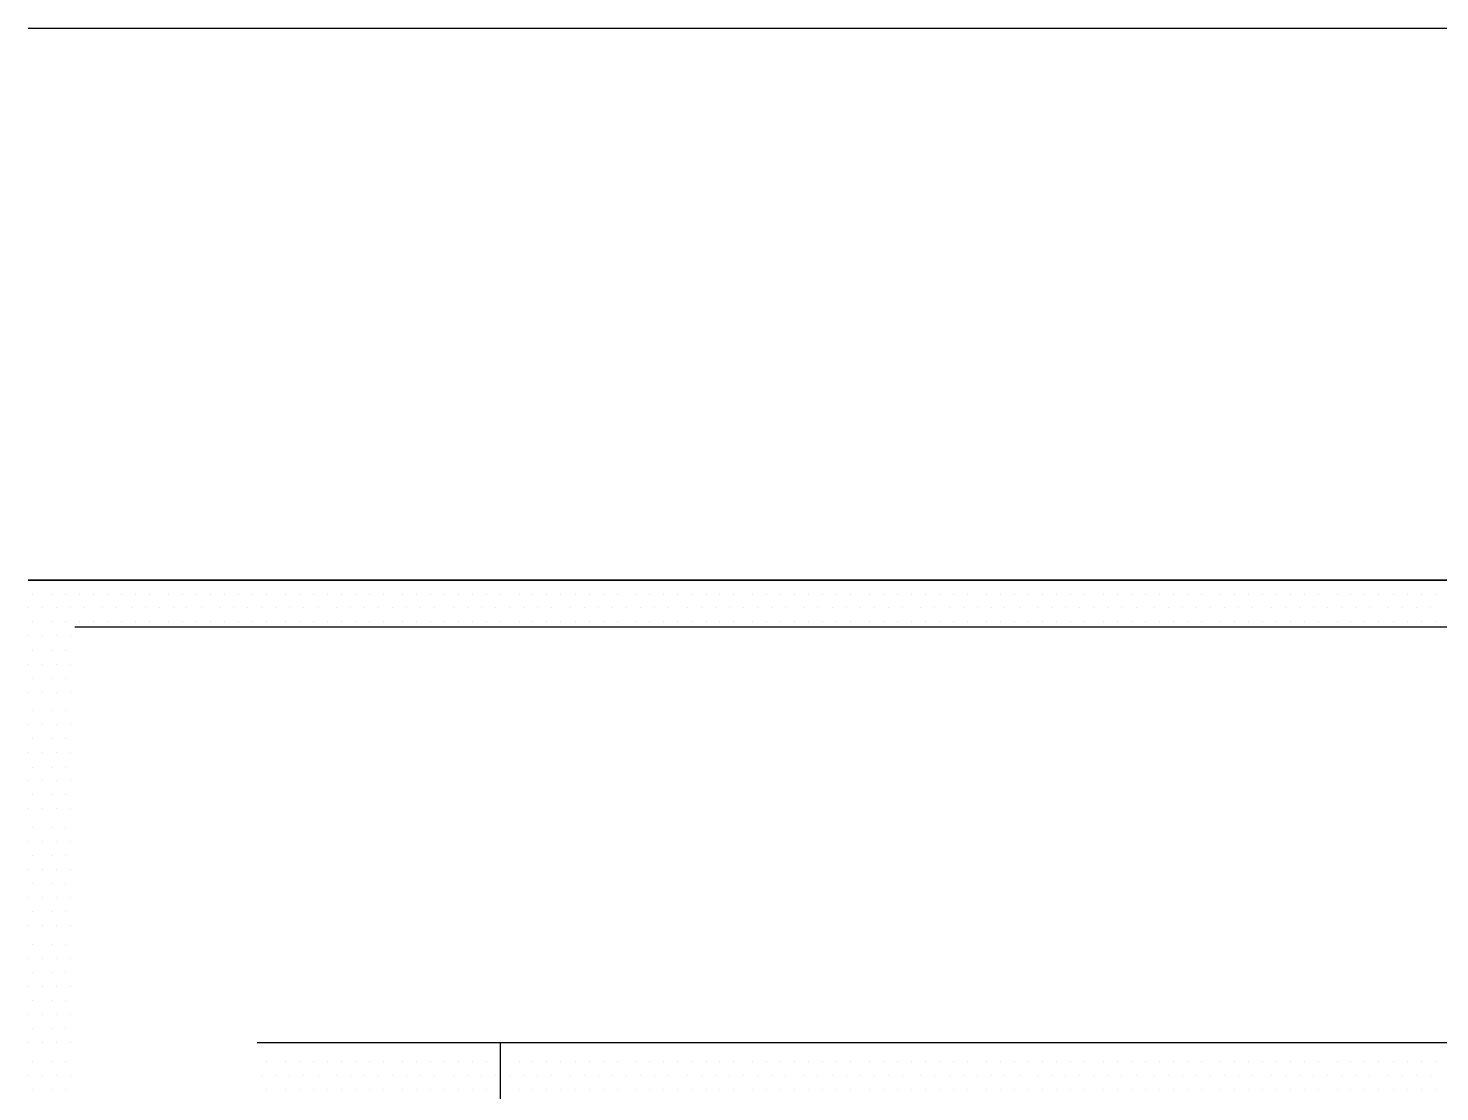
# Model space of a CAD drawing. Header units: metres. Extents: x 17 to 1264, y 17 to 859.
# Drawn here: x 123.98 to 167.47, y 738.93 to 771.7 of the extents above; entities that cross this region are included whole.
import ezdxf

# ---------------------------------------------------------------- set-up
doc = ezdxf.new("R2010")
doc.units = ezdxf.units.M
for name, color, linetype in [('LINES', 7, 'Continuous'), ('POLYLINES', 4, 'Continuous'), ('RECTS', 7, 'Continuous')]:
    doc.layers.add(name, color=color, linetype=linetype)

msp = doc.modelspace()

# ---------------------------------------------------------------- linework, layer by layer
at = {"layer": 'LINES'}
for p, q in [((124.12, 754.27), (124.12, 754.27)), ((124.7, 754.27), (124.7, 754.27)), ((125.13, 754.27), (125.13, 754.27)), ((125.56, 754.27), (125.56, 754.27)), ((125.99, 754.27), (125.99, 754.27)), ((126.43, 754.27), (126.43, 754.27)), ((126.86, 754.27), (126.86, 754.27)), ((127.29, 754.27), (127.29, 754.27)), ((127.72, 754.27), (127.72, 754.27)), ((128.3, 754.27), (128.3, 754.27)), ((128.73, 754.27), (128.73, 754.27)), ((129.16, 754.27), (129.16, 754.27)), ((129.59, 754.27), (129.59, 754.27)), ((130.03, 754.27), (130.03, 754.27)), ((130.46, 754.27), (130.46, 754.27)), ((130.89, 754.27), (130.89, 754.27)), ((131.32, 754.27), (131.32, 754.27)), ((131.9, 754.27), (131.9, 754.27)), ((132.33, 754.27), (132.33, 754.27)), ((132.76, 754.27), (132.76, 754.27)), ((133.19, 754.27), (133.19, 754.27)), ((133.63, 754.27), (133.63, 754.27)), ((134.06, 754.27), (134.06, 754.27)), ((134.49, 754.27), (134.49, 754.27)), ((134.92, 754.27), (134.92, 754.27)), ((135.5, 754.27), (135.5, 754.27)), ((135.93, 754.27), (135.93, 754.27)), ((136.36, 754.27), (136.36, 754.27)), ((136.79, 754.27), (136.79, 754.27)), ((137.23, 754.27), (137.23, 754.27)), ((137.66, 754.27), (137.66, 754.27)), ((138.09, 754.27), (138.09, 754.27)), ((138.52, 754.27), (138.52, 754.27)), ((139.1, 754.27), (139.1, 754.27)), ((139.53, 754.27), (139.53, 754.27)), ((139.96, 754.27), (139.96, 754.27)), ((140.39, 754.27), (140.39, 754.27)), ((140.83, 754.27), (140.83, 754.27)), ((141.26, 754.27), (141.26, 754.27)), ((141.69, 754.27), (141.69, 754.27)), ((142.12, 754.27), (142.12, 754.27)), ((142.7, 754.27), (142.7, 754.27)), ((143.13, 754.27), (143.13, 754.27)), ((143.56, 754.27), (143.56, 754.27)), ((143.99, 754.27), (143.99, 754.27)), ((144.43, 754.27), (144.43, 754.27)), ((144.86, 754.27), (144.86, 754.27)), ((145.29, 754.27), (145.29, 754.27)), ((145.72, 754.27), (145.72, 754.27)), ((146.3, 754.27), (146.3, 754.27)), ((146.73, 754.27), (146.73, 754.27)), ((147.16, 754.27), (147.16, 754.27)), ((147.59, 754.27), (147.59, 754.27)), ((148.03, 754.27), (148.03, 754.27)), ((148.46, 754.27), (148.46, 754.27)), ((148.89, 754.27), (148.89, 754.27)), ((149.32, 754.27), (149.32, 754.27)), ((149.9, 754.27), (149.9, 754.27)), ((150.33, 754.27), (150.33, 754.27)), ((150.76, 754.27), (150.76, 754.27)), ((151.19, 754.27), (151.19, 754.27)), ((151.63, 754.27), (151.63, 754.27)), ((152.06, 754.27), (152.06, 754.27)), ((152.49, 754.27), (152.49, 754.27)), ((152.92, 754.27), (152.92, 754.27)), ((153.5, 754.27), (153.5, 754.27)), ((153.93, 754.27), (153.93, 754.27)), ((154.36, 754.27), (154.36, 754.27)), ((154.79, 754.27), (154.79, 754.27)), ((155.23, 754.27), (155.23, 754.27)), ((155.66, 754.27), (155.66, 754.27)), ((156.09, 754.27), (156.09, 754.27)), ((156.52, 754.27), (156.52, 754.27)), ((157.1, 754.27), (157.1, 754.27)), ((157.53, 754.27), (157.53, 754.27)), ((157.96, 754.27), (157.96, 754.27)), ((158.39, 754.27), (158.39, 754.27)), ((158.83, 754.27), (158.83, 754.27)), ((159.26, 754.27), (159.26, 754.27)), ((159.69, 754.27), (159.69, 754.27)), ((160.12, 754.27), (160.12, 754.27)), ((160.7, 754.27), (160.7, 754.27)), ((161.13, 754.27), (161.13, 754.27)), ((161.56, 754.27), (161.56, 754.27)), ((161.99, 754.27), (161.99, 754.27)), ((162.43, 754.27), (162.43, 754.27)), ((162.86, 754.27), (162.86, 754.27)), ((163.29, 754.27), (163.29, 754.27)), ((163.72, 754.27), (163.72, 754.27)), ((164.3, 754.27), (164.3, 754.27)), ((164.73, 754.27), (164.73, 754.27)), ((165.16, 754.27), (165.16, 754.27)), ((165.59, 754.27), (165.59, 754.27)), ((166.03, 754.27), (166.03, 754.27)), ((166.46, 754.27), (166.46, 754.27)), ((166.89, 754.27), (166.89, 754.27)), ((167.32, 754.27), (167.32, 754.27)), ((123.98, 753.84), (123.98, 753.84)), ((124.41, 753.84), (124.41, 753.84)), ((124.84, 753.84), (124.84, 753.84)), ((125.27, 753.84), (125.27, 753.84)), ((125.71, 753.84), (125.71, 753.84)), ((126.28, 753.84), (126.28, 753.84)), ((126.71, 753.84), (126.71, 753.84)), ((127.15, 753.84), (127.15, 753.84)), ((127.58, 753.84), (127.58, 753.84)), ((128.01, 753.84), (128.01, 753.84)), ((128.44, 753.84), (128.44, 753.84)), ((128.87, 753.84), (128.87, 753.84)), ((129.31, 753.84), (129.31, 753.84)), ((129.88, 753.84), (129.88, 753.84)), ((130.31, 753.84), (130.31, 753.84)), ((130.75, 753.84), (130.75, 753.84)), ((131.18, 753.84), (131.18, 753.84)), ((131.61, 753.84), (131.61, 753.84)), ((132.04, 753.84), (132.04, 753.84)), ((132.47, 753.84), (132.47, 753.84)), ((132.91, 753.84), (132.91, 753.84)), ((133.48, 753.84), (133.48, 753.84)), ((133.91, 753.84), (133.91, 753.84)), ((134.35, 753.84), (134.35, 753.84)), ((134.78, 753.84), (134.78, 753.84)), ((135.21, 753.84), (135.21, 753.84)), ((135.64, 753.84), (135.64, 753.84)), ((136.07, 753.84), (136.07, 753.84)), ((136.51, 753.84), (136.51, 753.84)), ((137.08, 753.84), (137.08, 753.84)), ((137.51, 753.84), (137.51, 753.84)), ((137.95, 753.84), (137.95, 753.84)), ((138.38, 753.84), (138.38, 753.84)), ((138.81, 753.84), (138.81, 753.84)), ((139.24, 753.84), (139.24, 753.84)), ((139.67, 753.84), (139.67, 753.84)), ((140.11, 753.84), (140.11, 753.84)), ((140.68, 753.84), (140.68, 753.84)), ((141.11, 753.84), (141.11, 753.84)), ((141.55, 753.84), (141.55, 753.84)), ((141.98, 753.84), (141.98, 753.84)), ((142.41, 753.84), (142.41, 753.84)), ((142.84, 753.84), (142.84, 753.84)), ((143.27, 753.84), (143.27, 753.84)), ((143.71, 753.84), (143.71, 753.84)), ((144.28, 753.84), (144.28, 753.84)), ((144.71, 753.84), (144.71, 753.84)), ((145.15, 753.84), (145.15, 753.84)), ((145.58, 753.84), (145.58, 753.84)), ((146.01, 753.84), (146.01, 753.84)), ((146.44, 753.84), (146.44, 753.84)), ((146.87, 753.84), (146.87, 753.84)), ((147.31, 753.84), (147.31, 753.84)), ((147.88, 753.84), (147.88, 753.84)), ((148.31, 753.84), (148.31, 753.84)), ((148.75, 753.84), (148.75, 753.84)), ((149.18, 753.84), (149.18, 753.84)), ((149.61, 753.84), (149.61, 753.84)), ((150.04, 753.84), (150.04, 753.84)), ((150.47, 753.84), (150.47, 753.84)), ((150.91, 753.84), (150.91, 753.84)), ((151.48, 753.84), (151.48, 753.84)), ((151.91, 753.84), (151.91, 753.84)), ((152.35, 753.84), (152.35, 753.84)), ((152.78, 753.84), (152.78, 753.84)), ((153.21, 753.84), (153.21, 753.84)), ((153.64, 753.84), (153.64, 753.84)), ((154.07, 753.84), (154.07, 753.84)), ((154.51, 753.84), (154.51, 753.84)), ((155.08, 753.84), (155.08, 753.84)), ((155.51, 753.84), (155.51, 753.84)), ((155.95, 753.84), (155.95, 753.84)), ((156.38, 753.84), (156.38, 753.84)), ((156.81, 753.84), (156.81, 753.84)), ((157.24, 753.84), (157.24, 753.84)), ((157.67, 753.84), (157.67, 753.84)), ((158.11, 753.84), (158.11, 753.84)), ((158.68, 753.84), (158.68, 753.84)), ((159.11, 753.84), (159.11, 753.84)), ((159.55, 753.84), (159.55, 753.84)), ((159.98, 753.84), (159.98, 753.84)), ((160.41, 753.84), (160.41, 753.84)), ((160.84, 753.84), (160.84, 753.84)), ((161.27, 753.84), (161.27, 753.84)), ((161.71, 753.84), (161.71, 753.84)), ((162.28, 753.84), (162.28, 753.84)), ((162.71, 753.84), (162.71, 753.84)), ((163.15, 753.84), (163.15, 753.84)), ((163.58, 753.84), (163.58, 753.84)), ((164.01, 753.84), (164.01, 753.84)), ((164.44, 753.84), (164.44, 753.84)), ((164.87, 753.84), (164.87, 753.84)), ((165.31, 753.84), (165.31, 753.84)), ((165.88, 753.84), (165.88, 753.84)), ((166.31, 753.84), (166.31, 753.84)), ((166.75, 753.84), (166.75, 753.84)), ((167.18, 753.84), (167.18, 753.84)), ((124.12, 753.41), (124.12, 753.41)), ((124.7, 753.41), (124.7, 753.41)), ((125.13, 753.41), (125.13, 753.41)), ((125.56, 753.41), (125.56, 753.41)), ((125.99, 753.41), (125.99, 753.41)), ((126.43, 753.41), (126.43, 753.41)), ((126.86, 753.41), (126.86, 753.41)), ((127.29, 753.41), (127.29, 753.41)), ((127.72, 753.41), (127.72, 753.41)), ((128.3, 753.41), (128.3, 753.41)), ((128.73, 753.41), (128.73, 753.41)), ((129.16, 753.41), (129.16, 753.41)), ((129.59, 753.41), (129.59, 753.41)), ((130.03, 753.41), (130.03, 753.41)), ((130.46, 753.41), (130.46, 753.41)), ((130.89, 753.41), (130.89, 753.41)), ((131.32, 753.41), (131.32, 753.41)), ((131.9, 753.41), (131.9, 753.41)), ((132.33, 753.41), (132.33, 753.41)), ((132.76, 753.41), (132.76, 753.41)), ((133.19, 753.41), (133.19, 753.41)), ((133.63, 753.41), (133.63, 753.41)), ((134.06, 753.41), (134.06, 753.41)), ((134.49, 753.41), (134.49, 753.41)), ((134.92, 753.41), (134.92, 753.41)), ((135.5, 753.41), (135.5, 753.41)), ((135.93, 753.41), (135.93, 753.41)), ((136.36, 753.41), (136.36, 753.41)), ((136.79, 753.41), (136.79, 753.41)), ((137.23, 753.41), (137.23, 753.41)), ((137.66, 753.41), (137.66, 753.41)), ((138.09, 753.41), (138.09, 753.41)), ((138.52, 753.41), (138.52, 753.41)), ((139.1, 753.41), (139.1, 753.41)), ((139.53, 753.41), (139.53, 753.41)), ((139.96, 753.41), (139.96, 753.41)), ((140.39, 753.41), (140.39, 753.41)), ((140.83, 753.41), (140.83, 753.41)), ((141.26, 753.41), (141.26, 753.41)), ((141.69, 753.41), (141.69, 753.41)), ((142.12, 753.41), (142.12, 753.41)), ((142.7, 753.41), (142.7, 753.41)), ((143.13, 753.41), (143.13, 753.41)), ((143.56, 753.41), (143.56, 753.41)), ((143.99, 753.41), (143.99, 753.41)), ((144.43, 753.41), (144.43, 753.41)), ((144.86, 753.41), (144.86, 753.41)), ((145.29, 753.41), (145.29, 753.41)), ((145.72, 753.41), (145.72, 753.41)), ((146.3, 753.41), (146.3, 753.41)), ((146.73, 753.41), (146.73, 753.41)), ((147.16, 753.41), (147.16, 753.41)), ((147.59, 753.41), (147.59, 753.41)), ((148.03, 753.41), (148.03, 753.41)), ((148.46, 753.41), (148.46, 753.41)), ((148.89, 753.41), (148.89, 753.41)), ((149.32, 753.41), (149.32, 753.41)), ((149.9, 753.41), (149.9, 753.41)), ((150.33, 753.41), (150.33, 753.41)), ((150.76, 753.41), (150.76, 753.41)), ((151.19, 753.41), (151.19, 753.41)), ((151.63, 753.41), (151.63, 753.41)), ((152.06, 753.41), (152.06, 753.41)), ((152.49, 753.41), (152.49, 753.41)), ((152.92, 753.41), (152.92, 753.41)), ((153.5, 753.41), (153.5, 753.41)), ((153.93, 753.41), (153.93, 753.41)), ((154.36, 753.41), (154.36, 753.41)), ((154.79, 753.41), (154.79, 753.41)), ((155.23, 753.41), (155.23, 753.41)), ((155.66, 753.41), (155.66, 753.41)), ((156.09, 753.41), (156.09, 753.41)), ((156.52, 753.41), (156.52, 753.41)), ((157.1, 753.41), (157.1, 753.41)), ((157.53, 753.41), (157.53, 753.41)), ((157.96, 753.41), (157.96, 753.41)), ((158.39, 753.41), (158.39, 753.41)), ((158.83, 753.41), (158.83, 753.41)), ((159.26, 753.41), (159.26, 753.41)), ((159.69, 753.41), (159.69, 753.41)), ((160.12, 753.41), (160.12, 753.41)), ((160.7, 753.41), (160.7, 753.41)), ((161.13, 753.41), (161.13, 753.41)), ((161.56, 753.41), (161.56, 753.41)), ((161.99, 753.41), (161.99, 753.41)), ((162.43, 753.41), (162.43, 753.41)), ((162.86, 753.41), (162.86, 753.41)), ((163.29, 753.41), (163.29, 753.41)), ((163.72, 753.41), (163.72, 753.41)), ((164.3, 753.41), (164.3, 753.41)), ((164.73, 753.41), (164.73, 753.41)), ((165.16, 753.41), (165.16, 753.41)), ((165.59, 753.41), (165.59, 753.41)), ((166.03, 753.41), (166.03, 753.41)), ((166.46, 753.41), (166.46, 753.41)), ((166.89, 753.41), (166.89, 753.41)), ((167.32, 753.41), (167.32, 753.41)), ((123.98, 752.98), (123.98, 752.98)), ((124.41, 752.98), (124.41, 752.98)), ((124.84, 752.98), (124.84, 752.98)), ((125.27, 752.98), (125.27, 752.98)), ((124.12, 752.54), (124.12, 752.54)), ((124.7, 752.54), (124.7, 752.54)), ((125.13, 752.54), (125.13, 752.54)), ((123.98, 752.11), (123.98, 752.11)), ((124.41, 752.11), (124.41, 752.11)), ((124.84, 752.11), (124.84, 752.11)), ((125.27, 752.11), (125.27, 752.11)), ((124.12, 751.68), (124.12, 751.68)), ((124.7, 751.68), (124.7, 751.68)), ((125.13, 751.68), (125.13, 751.68)), ((123.98, 751.25), (123.98, 751.25)), ((124.41, 751.25), (124.41, 751.25)), ((124.84, 751.25), (124.84, 751.25)), ((125.27, 751.25), (125.27, 751.25)), ((124.12, 750.67), (124.12, 750.67)), ((124.7, 750.67), (124.7, 750.67)), ((125.13, 750.67), (125.13, 750.67)), ((123.98, 750.24), (123.98, 750.24)), ((124.41, 750.24), (124.41, 750.24)), ((124.84, 750.24), (124.84, 750.24)), ((125.27, 750.24), (125.27, 750.24)), ((124.12, 749.81), (124.12, 749.81)), ((124.7, 749.81), (124.7, 749.81)), ((125.13, 749.81), (125.13, 749.81)), ((123.98, 749.38), (123.98, 749.38)), ((124.41, 749.38), (124.41, 749.38)), ((124.84, 749.38), (124.84, 749.38)), ((125.27, 749.38), (125.27, 749.38)), ((124.12, 748.94), (124.12, 748.94)), ((124.7, 748.94), (124.7, 748.94)), ((125.13, 748.94), (125.13, 748.94)), ((123.98, 748.51), (123.98, 748.51)), ((124.41, 748.51), (124.41, 748.51)), ((124.84, 748.51), (124.84, 748.51)), ((125.27, 748.51), (125.27, 748.51)), ((124.12, 748.08), (124.12, 748.08)), ((124.7, 748.08), (124.7, 748.08)), ((125.13, 748.08), (125.13, 748.08)), ((123.98, 747.65), (123.98, 747.65)), ((124.41, 747.65), (124.41, 747.65)), ((124.84, 747.65), (124.84, 747.65)), ((125.27, 747.65), (125.27, 747.65)), ((123.98, 746.64), (123.98, 746.64)), ((124.12, 747.07), (124.12, 747.07)), ((124.41, 746.64), (124.41, 746.64)), ((124.7, 747.07), (124.7, 747.07)), ((124.84, 746.64), (124.84, 746.64)), ((125.13, 747.07), (125.13, 747.07)), ((125.27, 746.64), (125.27, 746.64)), ((124.12, 746.21), (124.12, 746.21)), ((124.7, 746.21), (124.7, 746.21)), ((125.13, 746.21), (125.13, 746.21)), ((123.98, 745.78), (123.98, 745.78)), ((124.41, 745.78), (124.41, 745.78)), ((124.84, 745.78), (124.84, 745.78)), ((125.27, 745.78), (125.27, 745.78)), ((124.12, 745.34), (124.12, 745.34)), ((124.7, 745.34), (124.7, 745.34)), ((125.13, 745.34), (125.13, 745.34)), ((123.98, 744.91), (123.98, 744.91)), ((124.41, 744.91), (124.41, 744.91)), ((124.84, 744.91), (124.84, 744.91)), ((125.27, 744.91), (125.27, 744.91)), ((124.12, 744.48), (124.12, 744.48)), ((124.7, 744.48), (124.7, 744.48)), ((125.13, 744.48), (125.13, 744.48)), ((123.98, 744.05), (123.98, 744.05)), ((124.41, 744.05), (124.41, 744.05)), ((124.84, 744.05), (124.84, 744.05)), ((125.27, 744.05), (125.27, 744.05)), ((124.12, 743.47), (124.12, 743.47)), ((124.7, 743.47), (124.7, 743.47)), ((125.13, 743.47), (125.13, 743.47)), ((123.98, 743.04), (123.98, 743.04)), ((124.41, 743.04), (124.41, 743.04)), ((124.84, 743.04), (124.84, 743.04)), ((125.27, 743.04), (125.27, 743.04)), ((124.12, 742.61), (124.12, 742.61)), ((124.7, 742.61), (124.7, 742.61)), ((125.13, 742.61), (125.13, 742.61)), ((123.98, 742.18), (123.98, 742.18)), ((124.41, 742.18), (124.41, 742.18)), ((124.84, 742.18), (124.84, 742.18)), ((125.27, 742.18), (125.27, 742.18)), ((124.12, 741.74), (124.12, 741.74)), ((124.7, 741.74), (124.7, 741.74)), ((125.13, 741.74), (125.13, 741.74)), ((123.98, 741.31), (123.98, 741.31)), ((124.41, 741.31), (124.41, 741.31)), ((124.84, 741.31), (124.84, 741.31)), ((125.27, 741.31), (125.27, 741.31)), ((124.12, 740.88), (124.12, 740.88)), ((124.7, 740.88), (124.7, 740.88)), ((125.13, 740.88), (125.13, 740.88)), ((123.98, 740.45), (123.98, 740.45)), ((124.41, 740.45), (124.41, 740.45)), ((124.84, 740.45), (124.84, 740.45)), ((125.27, 740.45), (125.27, 740.45)), ((131.18, 740.45), (131.18, 740.45)), ((131.61, 740.45), (131.61, 740.45)), ((132.04, 740.45), (132.04, 740.45)), ((132.47, 740.45), (132.47, 740.45)), ((132.91, 740.45), (132.91, 740.45)), ((133.48, 740.45), (133.48, 740.45)), ((133.91, 740.45), (133.91, 740.45)), ((134.35, 740.45), (134.35, 740.45)), ((134.78, 740.45), (134.78, 740.45)), ((135.21, 740.45), (135.21, 740.45)), ((135.64, 740.45), (135.64, 740.45)), ((136.07, 740.45), (136.07, 740.45)), ((136.51, 740.45), (136.51, 740.45)), ((137.08, 740.45), (137.08, 740.45)), ((137.51, 740.45), (137.51, 740.45)), ((137.95, 740.45), (137.95, 740.45)), ((138.38, 740.45), (138.38, 740.45)), ((138.81, 740.45), (138.81, 740.45)), ((139.24, 740.45), (139.24, 740.45)), ((139.67, 740.45), (139.67, 740.45)), ((140.11, 740.45), (140.11, 740.45)), ((140.68, 740.45), (140.68, 740.45)), ((141.11, 740.45), (141.11, 740.45)), ((141.55, 740.45), (141.55, 740.45)), ((141.98, 740.45), (141.98, 740.45)), ((142.41, 740.45), (142.41, 740.45)), ((142.84, 740.45), (142.84, 740.45)), ((143.27, 740.45), (143.27, 740.45)), ((143.71, 740.45), (143.71, 740.45)), ((144.28, 740.45), (144.28, 740.45)), ((144.71, 740.45), (144.71, 740.45)), ((145.15, 740.45), (145.15, 740.45)), ((145.58, 740.45), (145.58, 740.45)), ((146.01, 740.45), (146.01, 740.45)), ((146.44, 740.45), (146.44, 740.45)), ((146.87, 740.45), (146.87, 740.45)), ((147.31, 740.45), (147.31, 740.45)), ((147.88, 740.45), (147.88, 740.45)), ((148.31, 740.45), (148.31, 740.45)), ((148.75, 740.45), (148.75, 740.45)), ((149.18, 740.45), (149.18, 740.45)), ((149.61, 740.45), (149.61, 740.45)), ((150.04, 740.45), (150.04, 740.45)), ((150.47, 740.45), (150.47, 740.45)), ((150.91, 740.45), (150.91, 740.45)), ((151.48, 740.45), (151.48, 740.45)), ((151.91, 740.45), (151.91, 740.45)), ((152.35, 740.45), (152.35, 740.45)), ((152.78, 740.45), (152.78, 740.45)), ((153.21, 740.45), (153.21, 740.45)), ((153.64, 740.45), (153.64, 740.45)), ((154.07, 740.45), (154.07, 740.45)), ((154.51, 740.45), (154.51, 740.45)), ((155.08, 740.45), (155.08, 740.45)), ((155.51, 740.45), (155.51, 740.45)), ((155.95, 740.45), (155.95, 740.45)), ((156.38, 740.45), (156.38, 740.45)), ((156.81, 740.45), (156.81, 740.45)), ((157.24, 740.45), (157.24, 740.45)), ((157.67, 740.45), (157.67, 740.45)), ((158.11, 740.45), (158.11, 740.45)), ((158.68, 740.45), (158.68, 740.45)), ((159.11, 740.45), (159.11, 740.45)), ((159.55, 740.45), (159.55, 740.45)), ((159.98, 740.45), (159.98, 740.45)), ((160.41, 740.45), (160.41, 740.45)), ((160.84, 740.45), (160.84, 740.45)), ((161.27, 740.45), (161.27, 740.45)), ((161.71, 740.45), (161.71, 740.45)), ((162.28, 740.45), (162.28, 740.45)), ((162.71, 740.45), (162.71, 740.45)), ((163.15, 740.45), (163.15, 740.45)), ((163.58, 740.45), (163.58, 740.45)), ((164.01, 740.45), (164.01, 740.45)), ((164.44, 740.45), (164.44, 740.45)), ((164.87, 740.45), (164.87, 740.45)), ((165.31, 740.45), (165.31, 740.45)), ((165.88, 740.45), (165.88, 740.45)), ((166.31, 740.45), (166.31, 740.45)), ((166.75, 740.45), (166.75, 740.45)), ((167.18, 740.45), (167.18, 740.45)), ((124.12, 739.87), (124.12, 739.87)), ((124.7, 739.87), (124.7, 739.87)), ((125.13, 739.87), (125.13, 739.87)), ((131.32, 739.87), (131.32, 739.87)), ((131.9, 739.87), (131.9, 739.87)), ((132.33, 739.87), (132.33, 739.87)), ((132.76, 739.87), (132.76, 739.87)), ((133.19, 739.87), (133.19, 739.87)), ((133.63, 739.87), (133.63, 739.87)), ((134.06, 739.87), (134.06, 739.87)), ((134.49, 739.87), (134.49, 739.87)), ((134.92, 739.87), (134.92, 739.87)), ((135.5, 739.87), (135.5, 739.87)), ((135.93, 739.87), (135.93, 739.87)), ((136.36, 739.87), (136.36, 739.87)), ((136.79, 739.87), (136.79, 739.87)), ((137.23, 739.87), (137.23, 739.87)), ((137.66, 739.87), (137.66, 739.87)), ((138.09, 739.87), (138.09, 739.87)), ((138.52, 739.87), (138.52, 739.87)), ((139.1, 739.87), (139.1, 739.87)), ((139.53, 739.87), (139.53, 739.87)), ((139.96, 739.87), (139.96, 739.87)), ((140.39, 739.87), (140.39, 739.87)), ((140.83, 739.87), (140.83, 739.87)), ((141.26, 739.87), (141.26, 739.87)), ((141.69, 739.87), (141.69, 739.87)), ((142.12, 739.87), (142.12, 739.87)), ((142.7, 739.87), (142.7, 739.87)), ((143.13, 739.87), (143.13, 739.87)), ((143.56, 739.87), (143.56, 739.87)), ((143.99, 739.87), (143.99, 739.87)), ((144.43, 739.87), (144.43, 739.87)), ((144.86, 739.87), (144.86, 739.87)), ((145.29, 739.87), (145.29, 739.87)), ((145.72, 739.87), (145.72, 739.87)), ((146.3, 739.87), (146.3, 739.87)), ((146.73, 739.87), (146.73, 739.87)), ((147.16, 739.87), (147.16, 739.87)), ((147.59, 739.87), (147.59, 739.87)), ((148.03, 739.87), (148.03, 739.87)), ((148.46, 739.87), (148.46, 739.87)), ((148.89, 739.87), (148.89, 739.87)), ((149.32, 739.87), (149.32, 739.87)), ((149.9, 739.87), (149.9, 739.87)), ((150.33, 739.87), (150.33, 739.87)), ((150.76, 739.87), (150.76, 739.87)), ((151.19, 739.87), (151.19, 739.87)), ((151.63, 739.87), (151.63, 739.87)), ((152.06, 739.87), (152.06, 739.87)), ((152.49, 739.87), (152.49, 739.87)), ((152.92, 739.87), (152.92, 739.87)), ((153.5, 739.87), (153.5, 739.87)), ((153.93, 739.87), (153.93, 739.87)), ((154.36, 739.87), (154.36, 739.87)), ((154.79, 739.87), (154.79, 739.87)), ((155.23, 739.87), (155.23, 739.87)), ((155.66, 739.87), (155.66, 739.87)), ((156.09, 739.87), (156.09, 739.87)), ((156.52, 739.87), (156.52, 739.87)), ((157.1, 739.87), (157.1, 739.87)), ((157.53, 739.87), (157.53, 739.87)), ((157.96, 739.87), (157.96, 739.87)), ((158.39, 739.87), (158.39, 739.87)), ((158.83, 739.87), (158.83, 739.87)), ((159.26, 739.87), (159.26, 739.87)), ((159.69, 739.87), (159.69, 739.87)), ((160.12, 739.87), (160.12, 739.87)), ((160.7, 739.87), (160.7, 739.87)), ((161.13, 739.87), (161.13, 739.87)), ((161.56, 739.87), (161.56, 739.87)), ((161.99, 739.87), (161.99, 739.87)), ((162.43, 739.87), (162.43, 739.87)), ((162.86, 739.87), (162.86, 739.87)), ((163.29, 739.87), (163.29, 739.87)), ((163.72, 739.87), (163.72, 739.87)), ((164.3, 739.87), (164.3, 739.87)), ((164.73, 739.87), (164.73, 739.87)), ((165.16, 739.87), (165.16, 739.87)), ((165.59, 739.87), (165.59, 739.87)), ((166.03, 739.87), (166.03, 739.87)), ((166.46, 739.87), (166.46, 739.87)), ((166.89, 739.87), (166.89, 739.87)), ((167.32, 739.87), (167.32, 739.87)), ((123.98, 739.44), (123.98, 739.44)), ((124.41, 739.44), (124.41, 739.44)), ((124.84, 739.44), (124.84, 739.44)), ((125.27, 739.44), (125.27, 739.44)), ((131.18, 739.44), (131.18, 739.44)), ((131.61, 739.44), (131.61, 739.44)), ((132.04, 739.44), (132.04, 739.44)), ((132.47, 739.44), (132.47, 739.44)), ((132.91, 739.44), (132.91, 739.44)), ((133.48, 739.44), (133.48, 739.44)), ((133.91, 739.44), (133.91, 739.44)), ((134.35, 739.44), (134.35, 739.44)), ((134.78, 739.44), (134.78, 739.44)), ((135.21, 739.44), (135.21, 739.44)), ((135.64, 739.44), (135.64, 739.44)), ((136.07, 739.44), (136.07, 739.44)), ((136.51, 739.44), (136.51, 739.44)), ((137.08, 739.44), (137.08, 739.44)), ((137.51, 739.44), (137.51, 739.44)), ((137.95, 739.44), (137.95, 739.44)), ((138.38, 739.44), (138.38, 739.44)), ((138.81, 739.44), (138.81, 739.44)), ((139.24, 739.44), (139.24, 739.44)), ((139.67, 739.44), (139.67, 739.44)), ((140.11, 739.44), (140.11, 739.44)), ((140.68, 739.44), (140.68, 739.44)), ((141.11, 739.44), (141.11, 739.44)), ((141.55, 739.44), (141.55, 739.44)), ((141.98, 739.44), (141.98, 739.44)), ((142.41, 739.44), (142.41, 739.44)), ((142.84, 739.44), (142.84, 739.44)), ((143.27, 739.44), (143.27, 739.44)), ((143.71, 739.44), (143.71, 739.44)), ((144.28, 739.44), (144.28, 739.44)), ((144.71, 739.44), (144.71, 739.44)), ((145.15, 739.44), (145.15, 739.44)), ((145.58, 739.44), (145.58, 739.44)), ((146.01, 739.44), (146.01, 739.44)), ((146.44, 739.44), (146.44, 739.44)), ((146.87, 739.44), (146.87, 739.44)), ((147.31, 739.44), (147.31, 739.44)), ((147.88, 739.44), (147.88, 739.44)), ((148.31, 739.44), (148.31, 739.44)), ((148.75, 739.44), (148.75, 739.44)), ((149.18, 739.44), (149.18, 739.44)), ((149.61, 739.44), (149.61, 739.44)), ((150.04, 739.44), (150.04, 739.44)), ((150.47, 739.44), (150.47, 739.44)), ((150.91, 739.44), (150.91, 739.44)), ((151.48, 739.44), (151.48, 739.44)), ((151.91, 739.44), (151.91, 739.44)), ((152.35, 739.44), (152.35, 739.44)), ((152.78, 739.44), (152.78, 739.44)), ((153.21, 739.44), (153.21, 739.44)), ((153.64, 739.44), (153.64, 739.44)), ((154.07, 739.44), (154.07, 739.44)), ((154.51, 739.44), (154.51, 739.44)), ((155.08, 739.44), (155.08, 739.44)), ((155.51, 739.44), (155.51, 739.44)), ((155.95, 739.44), (155.95, 739.44)), ((156.38, 739.44), (156.38, 739.44)), ((156.81, 739.44), (156.81, 739.44)), ((157.24, 739.44), (157.24, 739.44)), ((157.67, 739.44), (157.67, 739.44)), ((158.11, 739.44), (158.11, 739.44)), ((158.68, 739.44), (158.68, 739.44)), ((159.11, 739.44), (159.11, 739.44)), ((159.55, 739.44), (159.55, 739.44)), ((159.98, 739.44), (159.98, 739.44)), ((160.41, 739.44), (160.41, 739.44)), ((160.84, 739.44), (160.84, 739.44)), ((161.27, 739.44), (161.27, 739.44)), ((161.71, 739.44), (161.71, 739.44)), ((162.28, 739.44), (162.28, 739.44)), ((162.71, 739.44), (162.71, 739.44)), ((163.15, 739.44), (163.15, 739.44)), ((163.58, 739.44), (163.58, 739.44)), ((164.01, 739.44), (164.01, 739.44)), ((164.44, 739.44), (164.44, 739.44)), ((164.87, 739.44), (164.87, 739.44)), ((165.31, 739.44), (165.31, 739.44)), ((165.88, 739.44), (165.88, 739.44)), ((166.31, 739.44), (166.31, 739.44)), ((166.75, 739.44), (166.75, 739.44)), ((167.18, 739.44), (167.18, 739.44)), ((124.12, 739.01), (124.12, 739.01)), ((124.7, 739.01), (124.7, 739.01)), ((125.13, 739.01), (125.13, 739.01)), ((131.32, 739.01), (131.32, 739.01)), ((131.9, 739.01), (131.9, 739.01)), ((132.33, 739.01), (132.33, 739.01)), ((132.76, 739.01), (132.76, 739.01)), ((133.19, 739.01), (133.19, 739.01)), ((133.63, 739.01), (133.63, 739.01)), ((134.06, 739.01), (134.06, 739.01)), ((134.49, 739.01), (134.49, 739.01)), ((134.92, 739.01), (134.92, 739.01)), ((135.5, 739.01), (135.5, 739.01)), ((135.93, 739.01), (135.93, 739.01)), ((136.36, 739.01), (136.36, 739.01)), ((136.79, 739.01), (136.79, 739.01)), ((137.23, 739.01), (137.23, 739.01)), ((137.66, 739.01), (137.66, 739.01)), ((138.09, 739.01), (138.09, 739.01)), ((138.52, 739.01), (138.52, 739.01)), ((139.1, 739.01), (139.1, 739.01)), ((139.53, 739.01), (139.53, 739.01)), ((139.96, 739.01), (139.96, 739.01)), ((140.39, 739.01), (140.39, 739.01)), ((140.83, 739.01), (140.83, 739.01)), ((141.26, 739.01), (141.26, 739.01)), ((141.69, 739.01), (141.69, 739.01)), ((142.12, 739.01), (142.12, 739.01)), ((142.7, 739.01), (142.7, 739.01)), ((143.13, 739.01), (143.13, 739.01)), ((143.56, 739.01), (143.56, 739.01)), ((143.99, 739.01), (143.99, 739.01)), ((144.43, 739.01), (144.43, 739.01)), ((144.86, 739.01), (144.86, 739.01)), ((145.29, 739.01), (145.29, 739.01)), ((145.72, 739.01), (145.72, 739.01)), ((146.3, 739.01), (146.3, 739.01)), ((146.73, 739.01), (146.73, 739.01)), ((147.16, 739.01), (147.16, 739.01)), ((147.59, 739.01), (147.59, 739.01)), ((148.03, 739.01), (148.03, 739.01)), ((148.46, 739.01), (148.46, 739.01)), ((148.89, 739.01), (148.89, 739.01)), ((149.32, 739.01), (149.32, 739.01)), ((149.9, 739.01), (149.9, 739.01)), ((150.33, 739.01), (150.33, 739.01)), ((150.76, 739.01), (150.76, 739.01)), ((151.19, 739.01), (151.19, 739.01)), ((151.63, 739.01), (151.63, 739.01)), ((152.06, 739.01), (152.06, 739.01)), ((152.49, 739.01), (152.49, 739.01)), ((152.92, 739.01), (152.92, 739.01)), ((153.5, 739.01), (153.5, 739.01)), ((153.93, 739.01), (153.93, 739.01)), ((154.36, 739.01), (154.36, 739.01)), ((154.79, 739.01), (154.79, 739.01)), ((155.23, 739.01), (155.23, 739.01)), ((155.66, 739.01), (155.66, 739.01)), ((156.09, 739.01), (156.09, 739.01)), ((156.52, 739.01), (156.52, 739.01)), ((157.1, 739.01), (157.1, 739.01)), ((157.53, 739.01), (157.53, 739.01)), ((157.96, 739.01), (157.96, 739.01)), ((158.39, 739.01), (158.39, 739.01)), ((158.83, 739.01), (158.83, 739.01)), ((159.26, 739.01), (159.26, 739.01)), ((159.69, 739.01), (159.69, 739.01)), ((160.12, 739.01), (160.12, 739.01)), ((160.7, 739.01), (160.7, 739.01)), ((161.13, 739.01), (161.13, 739.01)), ((161.56, 739.01), (161.56, 739.01)), ((161.99, 739.01), (161.99, 739.01)), ((162.43, 739.01), (162.43, 739.01)), ((162.86, 739.01), (162.86, 739.01)), ((163.29, 739.01), (163.29, 739.01)), ((163.72, 739.01), (163.72, 739.01)), ((164.3, 739.01), (164.3, 739.01)), ((164.73, 739.01), (164.73, 739.01)), ((165.16, 739.01), (165.16, 739.01)), ((165.59, 739.01), (165.59, 739.01)), ((166.03, 739.01), (166.03, 739.01)), ((166.46, 739.01), (166.46, 739.01)), ((166.89, 739.01), (166.89, 739.01)), ((167.32, 739.01), (167.32, 739.01))]:
    msp.add_line(p, q, dxfattribs=at)
at = {"layer": 'POLYLINES'}
msp.add_lwpolyline([(138.52, 740.45), (138.52, 596.88), (138.52, 143.57)], dxfattribs=at)
at = {"layer": 'RECTS'}
for points in [[(123.98, 771.7), (294.04, 771.7), (294.04, 754.7), (123.98, 754.7)], [(123.98, 771.7), (294.04, 771.7), (294.04, 754.7), (123.98, 754.7)], [(123.98, 754.7), (294.04, 754.7), (294.04, 131.04), (123.98, 131.04)], [(125.42, 753.26), (292.6, 753.26), (292.6, 132.48), (125.42, 132.48)], [(131.03, 740.45), (286.99, 740.45), (286.99, 142.13), (131.03, 142.13)]]:
    msp.add_lwpolyline(points, dxfattribs=at)

doc.saveas('drawing.dxf')
